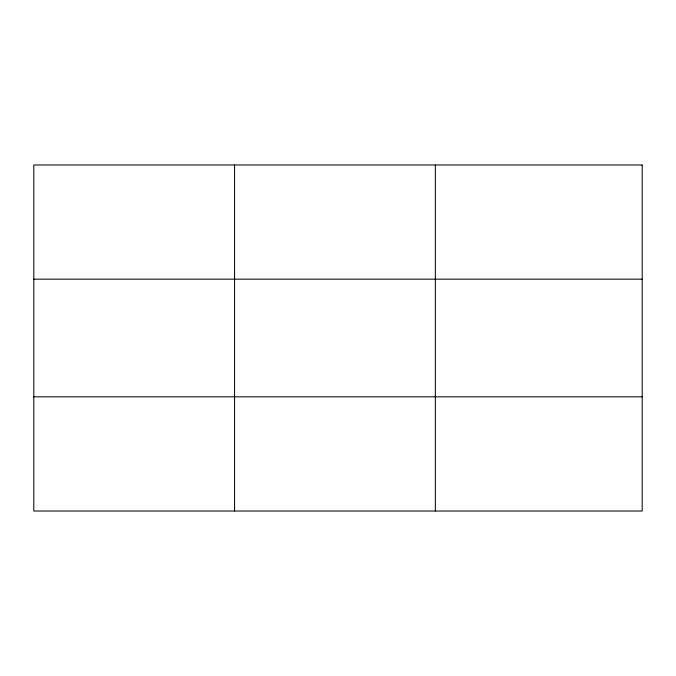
<?xml version="1.0" encoding="UTF-8"?>
<svg xmlns="http://www.w3.org/2000/svg" width="676" height="676" viewBox="0 0 676 676"><rect width="100%" height="100%" fill="white"/><g stroke="black" fill="none" stroke-linecap="round" stroke-linejoin="round"><path stroke-width="1.01" d="M234.572 164.978L234.572 511.022M435.344 164.978L435.344 511.022M33.8 279.171L642.2 279.171M33.8 396.829L642.2 396.829M642.2 164.978L642.2 511.022L33.8 511.022L33.8 164.978L642.2 164.978"/></g></svg>
